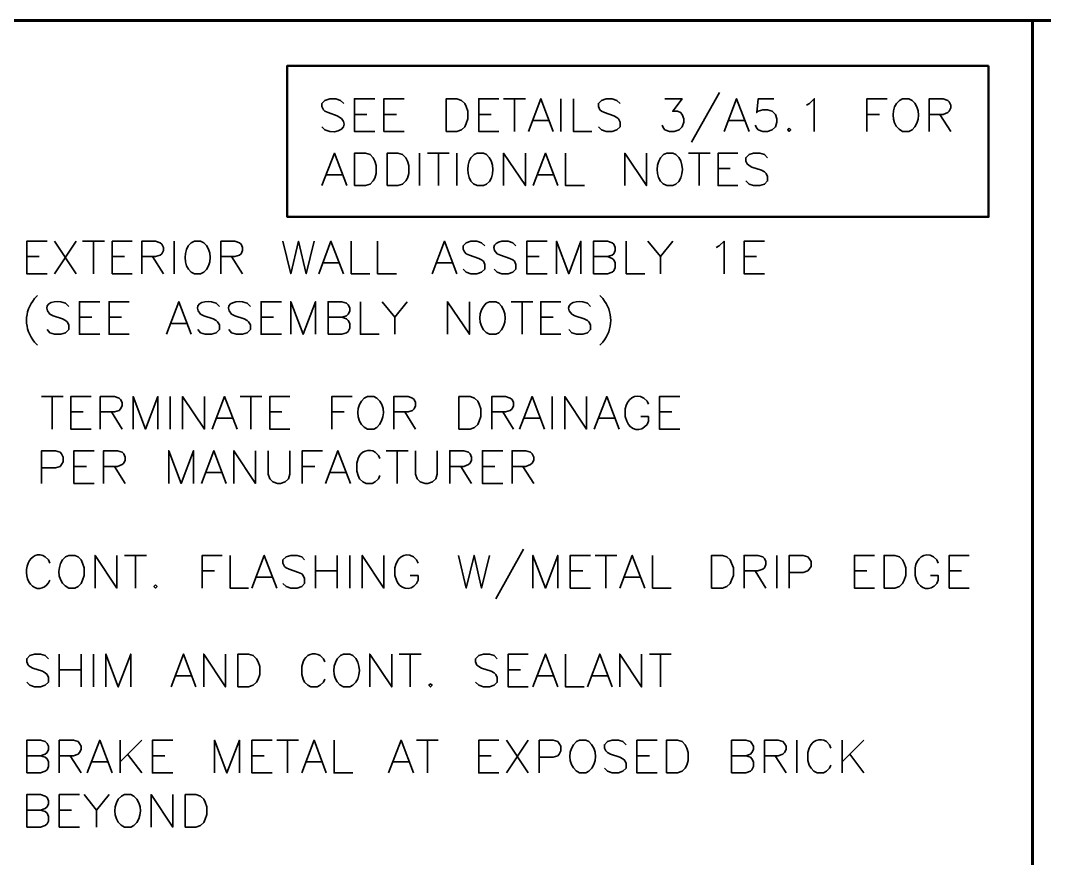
# Model space of a CAD drawing. Header units: inches. Extents: x 5 to 516, y -193 to 129.
# Drawn here: x 45.864 to 49.791, y -166.4 to -163.186 of the extents above; entities that cross this region are included whole.
import ezdxf

# ---------------------------------------------------------------- set-up
doc = ezdxf.new("R2010")
doc.units = ezdxf.units.IN
doc.header["$MEASUREMENT"] = 0
doc.layers.add('PDF7_Geometry', color=7, linetype='Continuous')

msp = doc.modelspace()

# ---------------------------------------------------------------- linework, layer by layer
at = {"layer": 'PDF7_Geometry', "lineweight": 60}
for points in [[(59.9013316, -193.1846724), (59.9013316, -163.1857822), (14.901328, -163.1857822), (14.901328, -193.1846724)], [(49.7446638, -170.7368941), (49.7446638, -163.1857822)]]:
    msp.add_lwpolyline(points, dxfattribs=at)
at = {"layer": 'PDF7_Geometry', "lineweight": 50}
msp.add_lwpolyline([(49.576886, -163.3591143), (49.576886, -163.9391143), (46.8868859, -163.9391143), (46.8868859, -163.3591143)], close=True, dxfattribs=at)
at = {"layer": 'PDF7_Geometry', "lineweight": 35}
for points in [[(47.1035525, -163.5035606), (47.0913303, -163.4924495), (47.0735525, -163.4857829), (47.0502192, -163.4857829), (47.0313303, -163.4924495), (47.0202192, -163.5035606), (47.0202192, -163.5157829), (47.0257747, -163.5280051), (47.0313303, -163.5335606), (47.0435525, -163.5391162), (47.0791081, -163.5513384)], [(47.222442, -163.6113374), (47.1446642, -163.6113374), (47.1446642, -163.4857819), (47.222442, -163.4857819)], [(47.3357753, -163.6113374), (47.2579975, -163.6113374), (47.2579975, -163.4857819), (47.3357753, -163.4857819)], [(47.6991085, -163.6113374), (47.6213308, -163.6113374), (47.6213308, -163.4857819), (47.6991085, -163.4857819)], [(47.7168858, -163.4857813), (47.8002192, -163.4857813)], [(47.7579975, -163.4857813), (47.7579975, -163.6113369)], [(47.812442, -163.6113374), (47.8602198, -163.4857819), (47.9068865, -163.6113374)], [(47.9368859, -163.4857813), (47.9368859, -163.6113369)], [(47.984664, -163.4857813), (47.984664, -163.6113369), (48.0557751, -163.6113369)], [(48.1635524, -163.5035606), (48.1513302, -163.4924495), (48.1335524, -163.4857829), (48.1102191, -163.4857829), (48.0924413, -163.4924495), (48.0802191, -163.5035606), (48.0802191, -163.5157829), (48.0857747, -163.5280051), (48.0924413, -163.5335606), (48.1035524, -163.5391162), (48.139108, -163.5513384), (48.1513302, -163.5580051), (48.1579969, -163.5635606), (48.1635524, -163.5757829), (48.1635524, -163.5935606), (48.1513302, -163.6046718), (48.1335524, -163.6113384), (48.1102191, -163.6113384), (48.0924413, -163.6046718), (48.0802191, -163.5935606)], [(48.3357744, -163.4857813), (48.40133, -163.4857813), (48.3657744, -163.5335591), (48.3835522, -163.5335591), (48.3957744, -163.5391147), (48.40133, -163.5457813), (48.4079967, -163.5635591), (48.4079967, -163.5757813), (48.40133, -163.5935591), (48.3902189, -163.6046702), (48.37133, -163.6113369), (48.3535522, -163.6113369), (48.3357744, -163.6046702), (48.3302189, -163.5991147), (48.3246633, -163.5868924)], [(48.5446639, -163.4624478), (48.4368861, -163.6524478)], [(48.5624421, -163.6113374), (48.6102199, -163.4857819), (48.6579976, -163.6113374)], [(48.7535533, -163.4857813), (48.6935533, -163.4857813), (48.6879978, -163.5391147), (48.6935533, -163.5335591), (48.7113311, -163.5280035), (48.7291089, -163.5280035), (48.7468867, -163.5335591), (48.7591089, -163.5457813), (48.7646645, -163.5635591), (48.7646645, -163.5757813), (48.7591089, -163.5935591), (48.7468867, -163.6046702), (48.7291089, -163.6113369), (48.7113311, -163.6113369), (48.6935533, -163.6046702), (48.6879978, -163.5991147), (48.6813311, -163.5868924)], [(48.8779973, -163.510227), (48.8902195, -163.5035604), (48.9079973, -163.4857826), (48.9079973, -163.6113382)], [(49.1102202, -163.6113374), (49.1102202, -163.4857819), (49.187998, -163.4857819)], [(49.2835525, -163.492448), (49.2713303, -163.4857813), (49.2468859, -163.4857813), (49.2357747, -163.492448), (49.2235525, -163.5035591)], [(49.3491084, -163.6113374), (49.3491084, -163.4857819), (49.4024418, -163.4857819), (49.4202196, -163.4924485), (49.4257751, -163.4980041), (49.4324418, -163.5102263), (49.4324418, -163.5213374), (49.4257751, -163.5335596), (49.4202196, -163.5391152), (49.4024418, -163.5457819), (49.3491084, -163.5457819)], [(47.1446642, -163.5457811), (47.192442, -163.5457811)], [(47.2579975, -163.5457811), (47.3057753, -163.5457811)], [(47.6213308, -163.5457811), (47.6691085, -163.5457811)], [(47.8302191, -163.5691147), (47.889108, -163.5691147)], [(48.5802191, -163.5691147), (48.6402191, -163.5691147)], [(49.1102202, -163.5457811), (49.157998, -163.5457811)], [(49.3902201, -163.5457811), (49.4324424, -163.6113367)], [(47.0502192, -163.6113384), (47.0313303, -163.6046718), (47.0202192, -163.5935606)], [(49.2468859, -163.6113369), (49.2713303, -163.6113369), (49.2835525, -163.6046702)], [(47.0202192, -163.8191147), (47.067997, -163.6946702), (47.1157748, -163.8191147)], [(47.3946643, -163.6946708), (47.3946643, -163.8191152)], [(47.4246642, -163.6946708), (47.5079975, -163.6946708)], [(47.4668858, -163.6946708), (47.4668858, -163.8191152)], [(47.5379974, -163.6946708), (47.5379974, -163.8191152)], [(47.651331, -163.7002263), (47.6391088, -163.6946708), (47.6157754, -163.6946708), (47.6035532, -163.7002263), (47.591331, -163.7124485)], [(47.7168858, -163.8191147), (47.7168858, -163.6946702), (47.8002192, -163.8191147), (47.8002192, -163.6946702)], [(47.8302191, -163.8191147), (47.8779969, -163.6946702), (47.9246635, -163.8191147)], [(47.9546641, -163.6946708), (47.9546641, -163.8191152), (48.0268863, -163.8191152)], [(48.1813306, -163.8191147), (48.1813306, -163.6946702), (48.264664, -163.8191147), (48.264664, -163.6946702)], [(48.3779975, -163.7002263), (48.3657753, -163.6946708), (48.342442, -163.6946708), (48.3302197, -163.7002263), (48.3179975, -163.7124485)], [(48.4257753, -163.6946708), (48.5091087, -163.6946708)], [(48.4668859, -163.6946708), (48.4668859, -163.8191152)], [(48.6157752, -163.8191147), (48.5391086, -163.8191147), (48.5391086, -163.6946702), (48.6157752, -163.6946702)], [(48.7291088, -163.7124478), (48.7168865, -163.7002256), (48.6991088, -163.69467), (48.6757754, -163.69467), (48.6579976, -163.7002256), (48.6457754, -163.7124478), (48.6457754, -163.72467), (48.651331, -163.7357812), (48.6579976, -163.7424478), (48.6691088, -163.7480034), (48.7057754, -163.7602256), (48.7168865, -163.7657812), (48.7235532, -163.7724478), (48.7291088, -163.7835589), (48.7291088, -163.8013367), (48.7168865, -163.8135589), (48.6991088, -163.8191145), (48.6757754, -163.8191145), (48.6579976, -163.8135589), (48.6457754, -163.8013367)], [(48.5391086, -163.7535607), (48.5857752, -163.7535607)], [(47.0379974, -163.7780041), (47.0968863, -163.7780041)], [(47.8479973, -163.7780041), (47.9068862, -163.7780041)], [(47.6157754, -163.8191152), (47.6391088, -163.8191152), (47.651331, -163.8135597)], [(48.342442, -163.8191152), (48.3657753, -163.8191152), (48.3779975, -163.8135597)], [(45.9657755, -164.1568923), (45.8879977, -164.1568923), (45.8879977, -164.0324479), (45.9657755, -164.0324479)], [(45.9946635, -164.0324484), (46.0779968, -164.1568928)], [(46.0779968, -164.0324484), (45.9946635, -164.1568928)], [(46.1024414, -164.0324484), (46.1857747, -164.0324484)], [(46.1435531, -164.0324484), (46.1435531, -164.1568928)], [(46.2924413, -164.1568923), (46.2157746, -164.1568923), (46.2157746, -164.0324479), (46.2924413, -164.0324479)], [(46.3291079, -164.1568923), (46.3291079, -164.0324479), (46.3824412, -164.0324479), (46.400219, -164.0380034), (46.4057746, -164.043559), (46.4124412, -164.0557812), (46.4124412, -164.0680034), (46.4057746, -164.0802256), (46.400219, -164.0857812), (46.3824412, -164.0913367), (46.3291079, -164.0913367)], [(46.4535529, -164.0324484), (46.4535529, -164.1568928)], [(46.5668865, -164.038004), (46.5546643, -164.0324484), (46.5313309, -164.0324484), (46.5191087, -164.038004), (46.5068865, -164.0502262)], [(46.6324413, -164.1568923), (46.6324413, -164.0324479), (46.6857747, -164.0324479), (46.7035525, -164.0380034), (46.7102191, -164.043559), (46.7157747, -164.0557812), (46.7157747, -164.0680034), (46.7102191, -164.0802256), (46.7035525, -164.0857812), (46.6857747, -164.0913367), (46.6324413, -164.0913367)], [(46.8702196, -164.0324484), (46.9002196, -164.1568928), (46.9302196, -164.0324484), (46.9602196, -164.1568928), (46.9902196, -164.0324484)], [(47.0079975, -164.1568923), (47.0546641, -164.0324479), (47.1024419, -164.1568923)], [(47.1324414, -164.0324484), (47.1324414, -164.1568928), (47.2035525, -164.1568928)], [(47.2335529, -164.0324484), (47.2335529, -164.1568928), (47.3057751, -164.1568928)], [(47.4424412, -164.1568923), (47.490219, -164.0324479), (47.5379968, -164.1568923)], [(47.6446643, -164.0502255), (47.632442, -164.0380032), (47.6146643, -164.0324477), (47.5913309, -164.0324477), (47.5735532, -164.0380032), (47.5613309, -164.0502255), (47.5613309, -164.0624477), (47.5668865, -164.0735588), (47.5735532, -164.0802255), (47.5857754, -164.085781), (47.6213309, -164.0980032), (47.632442, -164.1035588), (47.6391087, -164.1091143), (47.6446643, -164.1213366), (47.6446643, -164.1391143), (47.632442, -164.1513366), (47.6146643, -164.1568921), (47.5913309, -164.1568921), (47.5735532, -164.1513366), (47.5613309, -164.1391143)], [(47.7635529, -164.0502255), (47.7524417, -164.0380032), (47.734664, -164.0324477)], [(47.8835523, -164.1568923), (47.8057745, -164.1568923), (47.8057745, -164.0324479), (47.8835523, -164.0324479)], [(47.9191077, -164.1568923), (47.9191077, -164.0324479), (47.9668855, -164.1568923), (48.0135522, -164.0324479), (48.0135522, -164.1568923)], [(48.061331, -164.1568923), (48.061331, -164.0324479), (48.1157754, -164.0324479), (48.1335532, -164.0380034), (48.1391088, -164.043559), (48.1446643, -164.0557812), (48.1446643, -164.0680034), (48.1391088, -164.0802256), (48.1335532, -164.0857812), (48.1157754, -164.0913367), (48.061331, -164.0913367)], [(48.186886, -164.0324484), (48.186886, -164.1568928), (48.2579971, -164.1568928)], [(48.2702193, -164.0324484), (48.3179971, -164.0913373), (48.3179971, -164.1568928)], [(48.3657755, -164.0324484), (48.3179977, -164.0913373)], [(48.5324422, -164.0557819), (48.5435533, -164.0502264), (48.5624422, -164.0324486), (48.5624422, -164.156893)], [(48.7168857, -164.1568923), (48.6391079, -164.1568923), (48.6391079, -164.0324479), (48.7168857, -164.0324479)], [(47.6924417, -164.0802255), (47.704664, -164.085781), (47.7402195, -164.0980032), (47.7524417, -164.1035588), (47.7579973, -164.1091143), (47.7635529, -164.1213366), (47.7635529, -164.1391143), (47.7524417, -164.1513366), (47.734664, -164.1568921), (47.7102195, -164.1568921), (47.6924417, -164.1513366), (47.6802195, -164.1391143)], [(45.8879977, -164.0913383), (45.9357755, -164.0913383)], [(46.2157746, -164.0913383), (46.2635524, -164.0913383)], [(46.3702196, -164.0913383), (46.4124418, -164.1568938)], [(46.673553, -164.0913383), (46.7157753, -164.1568938)], [(47.0257745, -164.1157817), (47.0846634, -164.1157817)], [(47.4602194, -164.1157817), (47.5202194, -164.1157817)], [(47.8057745, -164.0913383), (47.8535523, -164.0913383)], [(48.1157755, -164.0913383), (48.1335532, -164.098005), (48.1391088, -164.1035605), (48.1446644, -164.1157827), (48.1446644, -164.1335605), (48.1391088, -164.1457827), (48.1335532, -164.1513383), (48.1157755, -164.1568938), (48.061331, -164.1568938)], [(48.6391079, -164.0913383), (48.6868857, -164.0913383)], [(46.5313309, -164.1568928), (46.5546643, -164.1568928), (46.5668865, -164.1513373)], [(46.049108, -164.2824484), (46.0368857, -164.2702262), (46.019108, -164.2646706)], [(46.1679974, -164.3891153), (46.0902197, -164.3891153), (46.0902197, -164.2646708), (46.1679974, -164.2646708)], [(46.2813307, -164.3891153), (46.2035529, -164.3891153), (46.2035529, -164.2646708), (46.2813307, -164.2646708)], [(46.423553, -164.3891153), (46.4713308, -164.2646708), (46.5191086, -164.3891153)], [(46.626886, -164.2824484), (46.6146638, -164.2702262), (46.596886, -164.2646706)], [(46.7457746, -164.2824484), (46.7335524, -164.2702262), (46.7157746, -164.2646706)], [(46.8646641, -164.3891153), (46.7868863, -164.3891153), (46.7868863, -164.2646708), (46.8646641, -164.2646708)], [(46.9002195, -164.3891153), (46.9002195, -164.2646708), (46.9479973, -164.3891153), (46.9957751, -164.2646708), (46.9957751, -164.3891153)], [(47.0435527, -164.3891153), (47.0435527, -164.2646708), (47.096886, -164.2646708), (47.1146638, -164.2702264), (47.1202194, -164.2757819), (47.126886, -164.2880042), (47.126886, -164.3002264), (47.1202194, -164.3124486), (47.1146638, -164.3180042), (47.096886, -164.3235597), (47.0435527, -164.3235597)], [(47.1679977, -164.2646714), (47.1679977, -164.3891158), (47.24022, -164.3891158)], [(47.2513311, -164.2646714), (47.2991089, -164.3235603), (47.2991089, -164.3891158)], [(47.3468862, -164.2646714), (47.2991084, -164.3235603)], [(47.5013311, -164.3891153), (47.5013311, -164.2646708), (47.5857756, -164.3891153), (47.5857756, -164.2646708)], [(47.6979969, -164.2702269), (47.6868858, -164.2646714), (47.6624413, -164.2646714), (47.6502191, -164.2702269), (47.639108, -164.2824491)], [(47.7457747, -164.2646714), (47.829108, -164.2646714)], [(47.7879974, -164.2646714), (47.7879974, -164.3891158)], [(47.9368857, -164.3891153), (47.8591079, -164.3891153), (47.8591079, -164.2646708), (47.9368857, -164.2646708)], [(48.0502192, -164.2824484), (48.037997, -164.2702262), (48.0202192, -164.2646706)], [(45.9768857, -164.3124484), (45.989108, -164.318004), (46.0246635, -164.3302262), (46.0368857, -164.3357818), (46.0424413, -164.3413373), (46.049108, -164.3535595), (46.049108, -164.3713373), (46.0368857, -164.3835595), (46.019108, -164.3891151), (45.9946635, -164.3891151), (45.9768857, -164.3835595), (45.9657746, -164.3713373)], [(46.5546638, -164.3124484), (46.566886, -164.318004), (46.6024416, -164.3302262), (46.6146638, -164.3357818), (46.6202193, -164.3413373), (46.626886, -164.3535595), (46.626886, -164.3713373), (46.6146638, -164.3835595), (46.596886, -164.3891151), (46.5724416, -164.3891151), (46.5546638, -164.3835595), (46.5435527, -164.3713373)], [(46.6735524, -164.3124484), (46.6857746, -164.318004), (46.7213301, -164.3302262), (46.7335524, -164.3357818), (46.7391079, -164.3413373), (46.7457746, -164.3535595), (46.7457746, -164.3713373), (46.7335524, -164.3835595), (46.7157746, -164.3891151), (46.6924413, -164.3891151), (46.6735524, -164.3835595), (46.6624412, -164.3713373)], [(47.977997, -164.3124484), (47.9902192, -164.318004), (48.0257747, -164.3302262), (48.037997, -164.3357818), (48.0435525, -164.3413373), (48.0502192, -164.3535595), (48.0502192, -164.3713373), (48.037997, -164.3835595), (48.0202192, -164.3891151), (47.9957747, -164.3891151), (47.977997, -164.3835595), (47.9668858, -164.3713373)], [(46.0902197, -164.323559), (46.1379974, -164.323559)], [(46.2035529, -164.323559), (46.2513307, -164.323559)], [(46.4413301, -164.3480047), (46.5013301, -164.3480047)], [(46.7868863, -164.323559), (46.8346641, -164.323559)], [(47.0968861, -164.323559), (47.1146639, -164.3302257), (47.1202195, -164.3357812), (47.1268861, -164.3480034), (47.1268861, -164.3657812), (47.1202195, -164.3780034), (47.1146639, -164.383559), (47.0968861, -164.3891145), (47.0435528, -164.3891145)], [(47.8591079, -164.323559), (47.9068857, -164.323559)], [(47.6624413, -164.3891158), (47.6868858, -164.3891158), (47.6979969, -164.3835603)], [(45.9446632, -164.6280046), (46.0279966, -164.6280046)], [(45.9857749, -164.6280046), (45.9857749, -164.7524491)], [(46.1346643, -164.7524485), (46.0568865, -164.7524485), (46.0568865, -164.6280041), (46.1346643, -164.6280041)], [(46.1702198, -164.7524485), (46.1702198, -164.6280041), (46.2246642, -164.6280041), (46.242442, -164.6335596), (46.2479976, -164.6391152), (46.2535531, -164.6513374), (46.2535531, -164.6635596), (46.2479976, -164.6746708), (46.242442, -164.6813374), (46.2246642, -164.686893), (46.1702198, -164.686893)], [(46.2957748, -164.7524485), (46.2957748, -164.6280041), (46.3435526, -164.7524485), (46.3913303, -164.6280041), (46.3913303, -164.7524485)], [(46.4379969, -164.6280046), (46.4379969, -164.7524491)], [(46.485775, -164.7524485), (46.485775, -164.6280041), (46.5691083, -164.7524485), (46.5691083, -164.6280041)], [(46.5991082, -164.7524485), (46.646886, -164.6280041), (46.6946638, -164.7524485)], [(46.7068861, -164.6280046), (46.7902195, -164.6280046)], [(46.7479967, -164.6280046), (46.7479967, -164.7524491)], [(46.8968861, -164.7524485), (46.8202194, -164.7524485), (46.8202194, -164.6280041), (46.8968861, -164.6280041)], [(47.0579966, -164.7524485), (47.0579966, -164.6280041), (47.1357743, -164.6280041)], [(47.2302189, -164.6335602), (47.2191078, -164.6280046), (47.1946633, -164.6280046), (47.1824411, -164.6335602), (47.17133, -164.6457824)], [(47.2957749, -164.7524485), (47.2957749, -164.6280041), (47.3502193, -164.6280041), (47.3679971, -164.6335596), (47.3735526, -164.6391152), (47.3791082, -164.6513374), (47.3791082, -164.6635596), (47.3735526, -164.6746708), (47.3679971, -164.6813374), (47.3502193, -164.686893), (47.2957749, -164.686893)], [(47.671331, -164.7524485), (47.671331, -164.6280041), (47.7246643, -164.6280041), (47.7424421, -164.6335596), (47.7491088, -164.6391152), (47.7546643, -164.6513374), (47.7546643, -164.6635596), (47.7491088, -164.6746708), (47.7424421, -164.6813374), (47.7246643, -164.686893), (47.671331, -164.686893)], [(47.7779967, -164.7524485), (47.8257745, -164.6280041), (47.8735523, -164.7524485)], [(47.9035528, -164.6280046), (47.9035528, -164.7524491)], [(47.9513309, -164.7524485), (47.9513309, -164.6280041), (48.0346643, -164.7524485), (48.0346643, -164.6280041)], [(48.0646642, -164.7524485), (48.112442, -164.6280041), (48.1602197, -164.7524485)], [(48.2724414, -164.6568923), (48.2668859, -164.6457812), (48.2546636, -164.633559)], [(48.392442, -164.7524485), (48.3146642, -164.7524485), (48.3146642, -164.6280041), (48.392442, -164.6280041)], [(46.0568865, -164.6868945), (46.1046643, -164.6868945)], [(46.2124414, -164.6868945), (46.2535526, -164.7524501)], [(46.6168864, -164.711338), (46.6768864, -164.711338)], [(46.8202194, -164.6868945), (46.8668861, -164.6868945)], [(47.0579966, -164.6868945), (47.1057743, -164.6868945)], [(47.3379976, -164.6868945), (47.3791087, -164.7524501)], [(47.7135526, -164.6868945), (47.7546637, -164.7524501)], [(47.796886, -164.711338), (47.8557749, -164.711338)], [(48.0824424, -164.711338), (48.1413313, -164.711338)], [(48.1835525, -164.6746701), (48.1835525, -164.7046701), (48.1891081, -164.7224479)], [(48.2668859, -164.7346701), (48.2724414, -164.7224479), (48.2724414, -164.7046701), (48.2435525, -164.7046701)], [(48.3146642, -164.6868945), (48.362442, -164.6868945)], [(47.1946633, -164.7524491), (47.2191078, -164.7524491), (47.2302189, -164.7468935)], [(45.9446632, -164.961338), (45.9446632, -164.8357824), (45.9979966, -164.8357824), (46.0157743, -164.841338), (46.0213299, -164.8480046), (46.0279966, -164.8602269), (46.0279966, -164.8780047), (46.0213299, -164.8891158), (46.0157743, -164.8957824), (45.9979966, -164.901338), (45.9446632, -164.901338)], [(46.1468861, -164.961338), (46.0691083, -164.961338), (46.0691083, -164.8357824), (46.1468861, -164.8357824)], [(46.1824415, -164.961338), (46.1824415, -164.8357824), (46.2357749, -164.8357824), (46.2535526, -164.841338), (46.2602193, -164.8480046), (46.2657749, -164.8602269), (46.2657749, -164.871338), (46.2602193, -164.8835602), (46.2535526, -164.8891158), (46.2357749, -164.8957824), (46.1824415, -164.8957824)], [(46.4324415, -164.961338), (46.4324415, -164.8357824), (46.4802193, -164.961338), (46.5279971, -164.8357824), (46.5279971, -164.961338)], [(46.5579965, -164.961338), (46.6057743, -164.8357824), (46.652441, -164.961338)], [(46.6824416, -164.961338), (46.6824416, -164.8357824), (46.7657749, -164.961338), (46.7657749, -164.8357824)], [(46.813553, -164.8357819), (46.813553, -164.9257819), (46.8202197, -164.9435597), (46.8313308, -164.9546708), (46.8491086, -164.9613374), (46.8613308, -164.9613374), (46.8791086, -164.9546708), (46.8913308, -164.9435597), (46.8968863, -164.9257819), (46.8968863, -164.8357819)], [(46.9446633, -164.961338), (46.9446633, -164.8357824), (47.0224411, -164.8357824)], [(47.0335531, -164.961338), (47.0813309, -164.8357824), (47.1291087, -164.961338)], [(47.266886, -164.8357819), (47.3502194, -164.8357819)], [(47.3079966, -164.8357819), (47.3079966, -164.9613374)], [(47.3791082, -164.8357819), (47.3791082, -164.9257819), (47.3857749, -164.9435597), (47.396886, -164.9546708), (47.4157749, -164.9613374), (47.426886, -164.9613374), (47.4446638, -164.9546708), (47.456886, -164.9435597), (47.4624415, -164.9257819), (47.4624415, -164.8357819)], [(47.5102196, -164.961338), (47.5102196, -164.8357824), (47.5646641, -164.8357824), (47.5824419, -164.841338), (47.5879974, -164.8480046), (47.593553, -164.8602269), (47.593553, -164.871338), (47.5879974, -164.8835602), (47.5824419, -164.8891158), (47.5646641, -164.8957824), (47.5102196, -164.8957824)], [(47.7135524, -164.961338), (47.6357746, -164.961338), (47.6357746, -164.8357824), (47.7135524, -164.8357824)], [(47.749109, -164.961338), (47.749109, -164.8357824), (47.8024423, -164.8357824), (47.8202201, -164.841338), (47.8257757, -164.8480046), (47.8324423, -164.8602269), (47.8324423, -164.871338), (47.8257757, -164.8835602), (47.8202201, -164.8891158), (47.8024423, -164.8957824), (47.749109, -164.8957824)], [(46.0691083, -164.8957817), (46.1168861, -164.8957817)], [(46.2246632, -164.8957817), (46.2657743, -164.9613373)], [(46.9446633, -164.8957817), (46.9924411, -164.8957817)], [(47.5524413, -164.8957817), (47.5935524, -164.9613373)], [(47.6357746, -164.8957817), (47.6835524, -164.8957817)], [(47.7902196, -164.8957817), (47.8324418, -164.9613373)], [(46.5757747, -164.9191152), (46.6346636, -164.9191152)], [(47.0524412, -164.9191152), (47.1113301, -164.9191152)], [(47.7935528, -165.2135601), (47.6868861, -165.4035602)], [(45.9768864, -165.2668936), (45.9713309, -165.2546713), (45.9591086, -165.2424491)], [(46.049108, -165.3624492), (46.0724413, -165.3624492), (46.0846635, -165.3557826), (46.0968857, -165.3446714), (46.1024413, -165.3324492), (46.1079969, -165.3146714), (46.1079969, -165.2846714), (46.1024413, -165.2668937), (46.0968857, -165.2546714), (46.0846635, -165.2424492), (46.0724413, -165.2368937), (46.049108, -165.2368937), (46.0368857, -165.2424492), (46.0246635, -165.2546714)], [(46.1502195, -165.3624498), (46.1502195, -165.2368942), (46.2335528, -165.3624498), (46.2335528, -165.2368942)], [(46.2635527, -165.2368937), (46.3468861, -165.2368937)], [(46.3046644, -165.2368937), (46.3046644, -165.3624492)], [(46.5613309, -165.3624498), (46.5613309, -165.2368942), (46.6379975, -165.2368942)], [(46.6679977, -165.2368937), (46.6679977, -165.3624492), (46.7391088, -165.3624492)], [(46.751331, -165.3624498), (46.7991088, -165.2368942), (46.8468866, -165.3624498)], [(46.953553, -165.2546707), (46.9424419, -165.2424485), (46.9246641, -165.2368929), (46.9002196, -165.2368929), (46.8824419, -165.2424485), (46.8702196, -165.2546707), (46.8702196, -165.2668929), (46.8768863, -165.2791152), (46.8824419, -165.2846707), (46.8946641, -165.2902263), (46.9302196, -165.3024485), (46.9424419, -165.3080041), (46.9479974, -165.3146707), (46.953553, -165.3257818), (46.953553, -165.3446707), (46.9424419, -165.3557818), (46.9246641, -165.3624485), (46.9002196, -165.3624485), (46.8824419, -165.3557818), (46.8702196, -165.3446707)], [(46.9957746, -165.2368937), (46.9957746, -165.3624492)], [(47.0791079, -165.2368937), (47.0791079, -165.3624492)], [(47.126886, -165.2368937), (47.126886, -165.3624492)], [(47.1746641, -165.3624498), (47.1746641, -165.2368942), (47.2579975, -165.3624498), (47.2579975, -165.2368942)], [(47.3891078, -165.2668936), (47.3824411, -165.2546713), (47.37133, -165.2424491)], [(47.5435527, -165.2368937), (47.5735527, -165.3624492), (47.6035528, -165.2368937), (47.6324416, -165.3624492), (47.6624416, -165.2368937)], [(47.829108, -165.3624498), (47.829108, -165.2368942), (47.8768858, -165.3624498), (47.9246636, -165.2368942), (47.9246636, -165.3624498)], [(48.050219, -165.3624498), (47.9724412, -165.3624498), (47.9724412, -165.2368942), (48.050219, -165.2368942)], [(48.0679974, -165.2368937), (48.1513307, -165.2368937)], [(48.1091079, -165.2368937), (48.1091079, -165.3624492)], [(48.1624414, -165.3624498), (48.2102192, -165.2368942), (48.2579969, -165.3624498)], [(48.2879975, -165.2368937), (48.2879975, -165.3624492), (48.3591086, -165.3624492)], [(48.6391079, -165.3624498), (48.6391079, -165.2368942), (48.6924412, -165.2368942), (48.7113301, -165.2424498), (48.7168857, -165.2491164), (48.7224412, -165.2602275), (48.7224412, -165.2724498), (48.7168857, -165.284672), (48.7113301, -165.2902275), (48.6924412, -165.2968942), (48.6391079, -165.2968942)], [(48.764664, -165.2368937), (48.764664, -165.3624492)], [(48.8124421, -165.3624498), (48.8124421, -165.2368942), (48.8657754, -165.2368942), (48.8835532, -165.2424498), (48.8891088, -165.2491164), (48.8957754, -165.2602275), (48.8957754, -165.2791164), (48.8891088, -165.2902275), (48.8835532, -165.2968942), (48.8657754, -165.3024498), (48.8124421, -165.3024498)], [(49.1391088, -165.3624498), (49.0624421, -165.3624498), (49.0624421, -165.2368942), (49.1391088, -165.2368942)], [(49.3835526, -165.2668936), (49.3779971, -165.2546713), (49.3657748, -165.2424491)], [(49.5024421, -165.3624498), (49.4257754, -165.3624498), (49.4257754, -165.2368942), (49.5024421, -165.2368942)], [(46.5613309, -165.2968935), (46.6079975, -165.2968935)], [(46.9957746, -165.2968935), (47.0791079, -165.2968935)], [(47.2991078, -165.2846713), (47.2991078, -165.3146714), (47.3057745, -165.3324491)], [(47.9724412, -165.2968935), (48.020219, -165.2968935)], [(48.6813307, -165.2968935), (48.7224418, -165.362449)], [(49.0624421, -165.2968935), (49.1102199, -165.2968935)], [(49.2946637, -165.2846713), (49.2946637, -165.3146714), (49.3002193, -165.3324491)], [(49.4257754, -165.2968935), (49.4735532, -165.2968935)], [(46.7691081, -165.320227), (46.8291081, -165.320227)], [(47.3824411, -165.3446714), (47.3891078, -165.3324491), (47.3891078, -165.3146714), (47.3591078, -165.3146714)], [(48.1813306, -165.320227), (48.2402195, -165.320227)], [(49.3779971, -165.3446714), (49.3835526, -165.3324491), (49.3835526, -165.3146714), (49.3535526, -165.3146714)], [(45.9713311, -165.6335589), (45.9591089, -165.6213367), (45.9413311, -165.6157811), (45.9179977, -165.6157811), (45.90022, -165.6213367), (45.8879977, -165.6335589), (45.8879977, -165.6457811), (45.8935533, -165.6580034), (45.90022, -165.6635589), (45.9113311, -165.6691145), (45.9479977, -165.6813367), (45.9591089, -165.6868922), (45.9657755, -165.6935589), (45.9713311, -165.7057811), (45.9713311, -165.7235589), (45.9591089, -165.73467), (45.9413311, -165.7413367), (45.9179977, -165.7413367), (45.90022, -165.73467), (45.8879977, -165.7235589)], [(46.0124416, -165.6157819), (46.0124416, -165.7413374)], [(46.0968861, -165.6157819), (46.0968861, -165.7413374)], [(46.1435531, -165.6157819), (46.1435531, -165.7413374)], [(46.1913301, -165.741338), (46.1913301, -165.6157824), (46.2391078, -165.741338), (46.2868856, -165.6157824), (46.2868856, -165.741338)], [(46.4413301, -165.741338), (46.4891079, -165.6157824), (46.5368856, -165.741338)], [(46.5668862, -165.741338), (46.5668862, -165.6157824), (46.6502195, -165.741338), (46.6502195, -165.6157824)], [(47.1391081, -165.6213374), (47.1268859, -165.6157819), (47.1024415, -165.6157819), (47.0913304, -165.6213374), (47.0791081, -165.6335596)], [(47.203553, -165.741338), (47.203553, -165.6157824), (47.2879974, -165.741338), (47.2879974, -165.6157824)], [(47.3168862, -165.6157819), (47.4002196, -165.6157819)], [(47.3591079, -165.6157819), (47.3591079, -165.7413374)], [(47.6924412, -165.6335589), (47.680219, -165.6213367), (47.6624412, -165.6157811), (47.6391079, -165.6157811), (47.6213301, -165.6213367), (47.6091079, -165.6335589), (47.6091079, -165.6457811), (47.6146635, -165.6580034), (47.6213301, -165.6635589), (47.6324412, -165.6691145), (47.6691079, -165.6813367), (47.680219, -165.6868922), (47.6868857, -165.6935589), (47.6924412, -165.7057811), (47.6924412, -165.7235589), (47.680219, -165.73467), (47.6624412, -165.7413367), (47.6391079, -165.7413367), (47.6213301, -165.73467), (47.6091079, -165.7235589)], [(47.8113307, -165.741338), (47.734664, -165.741338), (47.734664, -165.6157824), (47.8113307, -165.6157824)], [(47.829108, -165.741338), (47.8768858, -165.6157824), (47.9246636, -165.741338)], [(47.9546641, -165.6157819), (47.9546641, -165.7413374), (48.0257752, -165.7413374)], [(48.0379975, -165.741338), (48.0857752, -165.6157824), (48.133553, -165.741338)], [(48.1624414, -165.741338), (48.1624414, -165.6157824), (48.2457747, -165.741338), (48.2457747, -165.6157824)], [(48.2757746, -165.6157819), (48.359108, -165.6157819)], [(48.3179974, -165.6157819), (48.3179974, -165.7413374)], [(46.0124416, -165.6757817), (46.0968861, -165.6757817)], [(47.734664, -165.6757817), (47.7813307, -165.6757817)], [(46.4591083, -165.6991152), (46.5191083, -165.6991152)], [(47.8468862, -165.6991152), (47.9068862, -165.6991152)], [(48.0557745, -165.6991152), (48.1157745, -165.6991152)], [(47.1024415, -165.7413374), (47.1268859, -165.7413374), (47.1391081, -165.7346708)], [(45.8879977, -166.0713393), (45.8879977, -165.9457837), (45.9413311, -165.9457837), (45.9591089, -165.9513392), (45.9657755, -165.9580059), (45.9713311, -165.969117), (45.9713311, -165.9813392), (45.9657755, -165.9935615), (45.9591089, -165.999117), (45.9413311, -166.0057837), (45.8879977, -166.0057837)], [(46.0124416, -166.0713393), (46.0124416, -165.9457837), (46.0668861, -165.9457837), (46.0846639, -165.9513392), (46.0902194, -165.9580059), (46.0968861, -165.969117), (46.0968861, -165.9813392), (46.0902194, -165.9935615), (46.0846639, -165.999117), (46.0668861, -166.0057837), (46.0124416, -166.0057837)], [(46.1202196, -166.0713393), (46.1679974, -165.9457837), (46.2157751, -166.0713393)], [(46.2457745, -165.9457831), (46.2457745, -166.0713387)], [(46.3291079, -165.9457831), (46.2457745, -166.0291165)], [(46.4479974, -166.0713393), (46.3702196, -166.0713393), (46.3702196, -165.9457837), (46.4479974, -165.9457837)], [(46.6079968, -166.0713393), (46.6079968, -165.9457837), (46.6557745, -166.0713393), (46.7035523, -165.9457837), (46.7035523, -166.0713393)], [(46.8291088, -166.0713393), (46.751331, -166.0713393), (46.751331, -165.9457837), (46.8291088, -165.9457837)], [(46.8468861, -165.9457831), (46.9302195, -165.9457831)], [(46.8879978, -165.9457831), (46.8879978, -166.0713387)], [(46.9424412, -166.0713393), (46.990219, -165.9457837), (47.0368856, -166.0713393)], [(47.0668862, -165.9457831), (47.0668862, -166.0713387), (47.1391085, -166.0713387)], [(47.2757745, -166.0713393), (47.3235523, -165.9457837), (47.3713301, -166.0713393)], [(47.3824414, -165.9457831), (47.4657747, -165.9457831)], [(47.4246642, -165.9457831), (47.4246642, -166.0713387)], [(47.6979974, -166.0713393), (47.6213308, -166.0713393), (47.6213308, -165.9457837), (47.6979974, -165.9457837)], [(47.7279976, -165.9457831), (47.811331, -166.0713387)], [(47.811331, -165.9457831), (47.7279976, -166.0713387)], [(47.8535526, -166.0713393), (47.8535526, -165.9457837), (47.9068859, -165.9457837), (47.9246637, -165.9513392), (47.9302193, -165.9580059), (47.9368859, -165.969117), (47.9368859, -165.9868948), (47.9302193, -165.999117), (47.9246637, -166.0057837), (47.9068859, -166.0113393), (47.8535526, -166.0113393)], [(48.0435531, -165.9513387), (48.032442, -165.9457831), (48.0079975, -165.9457831), (47.9957753, -165.9513387), (47.9846642, -165.9635609)], [(48.186886, -165.9635602), (48.1746637, -165.951338), (48.1568859, -165.9457824), (48.1335526, -165.9457824), (48.1157748, -165.951338), (48.1035526, -165.9635602), (48.1035526, -165.9757824), (48.1091082, -165.9868935), (48.1157748, -165.9935602), (48.1268859, -165.9991158), (48.1624415, -166.011338), (48.1746637, -166.0168935), (48.1813304, -166.0235602), (48.186886, -166.0346713), (48.186886, -166.0524491), (48.1746637, -166.0646713), (48.1568859, -166.071338), (48.1335526, -166.071338), (48.1157748, -166.0646713), (48.1035526, -166.0524491)], [(48.3057754, -166.0713393), (48.2279977, -166.0713393), (48.2279977, -165.9457837), (48.3057754, -165.9457837)], [(48.5913309, -166.0713393), (48.5913309, -165.9457837), (48.6457754, -165.9457837), (48.6635532, -165.9513392), (48.6691087, -165.9580059), (48.6746643, -165.969117), (48.6746643, -165.9813392), (48.6691087, -165.9935615), (48.6635532, -165.999117), (48.6457754, -166.0057837), (48.5913309, -166.0057837)], [(48.7168859, -166.0713393), (48.7168859, -165.9457837), (48.7702192, -165.9457837), (48.787997, -165.9513392), (48.7946637, -165.9580059), (48.8002192, -165.969117), (48.8002192, -165.9813392), (48.7946637, -165.9935615), (48.787997, -165.999117), (48.7702192, -166.0057837), (48.7168859, -166.0057837)], [(48.8413309, -165.9457831), (48.8413309, -166.0713387)], [(48.9724413, -165.9757831), (48.9668857, -165.9635608), (48.9546635, -165.9513386)], [(49.014664, -165.9457831), (49.014664, -166.0713387)], [(49.0979974, -165.9457831), (49.014664, -166.0291165)], [(45.94133, -166.005783), (45.9591078, -166.0113385), (45.9657745, -166.0168941), (45.97133, -166.0291163), (45.97133, -166.0468941), (45.9657745, -166.0591163), (45.9591078, -166.0646719), (45.94133, -166.0713385), (45.8879967, -166.0713385)], [(46.0546644, -166.005783), (46.0968866, -166.0713385)], [(46.2746634, -165.9991166), (46.3291078, -166.0713388)], [(46.3702196, -166.005783), (46.4179974, -166.005783)], [(46.751331, -166.005783), (46.7991088, -166.005783)], [(47.6213308, -166.005783), (47.6691085, -166.005783)], [(48.2279977, -166.005783), (48.2757754, -166.005783)], [(48.6457754, -166.005783), (48.6635532, -166.0113385), (48.6691088, -166.0168941), (48.6746643, -166.0291163), (48.6746643, -166.0468941), (48.6691088, -166.0591163), (48.6635532, -166.0646719), (48.6457754, -166.0713385), (48.591331, -166.0713385)], [(48.7579976, -166.005783), (48.8002198, -166.0713385)], [(48.8891079, -165.9757831), (48.8835524, -165.9935608), (48.8835524, -166.0235608), (48.8891079, -166.0413386), (48.8957746, -166.0524497), (48.9068857, -166.064672), (48.9191079, -166.0713386), (48.9435524, -166.0713386), (48.9546635, -166.064672), (48.9668857, -166.0524497), (48.9724413, -166.0413386)], [(49.0446639, -165.9991166), (49.0979973, -166.0713388)], [(46.1379978, -166.0291165), (46.1979978, -166.0291165)], [(46.9602194, -166.0291165), (47.0191083, -166.0291165)], [(47.2935527, -166.0291165), (47.3524416, -166.0291165)], [(48.0079975, -166.0713387), (48.032442, -166.0713387), (48.0435531, -166.064672)], [(45.8879977, -166.2791165), (45.8879977, -166.1546721), (45.9413311, -166.1546721), (45.9591089, -166.1602276), (45.9657755, -166.1657832), (45.9713311, -166.1780054), (45.9713311, -166.1902276), (45.9657755, -166.2013387), (45.9591089, -166.2080054), (45.9413311, -166.2135609), (45.8879977, -166.2135609)], [(46.0902194, -166.2791165), (46.0124416, -166.2791165), (46.0124416, -166.1546721), (46.0902194, -166.1546721)], [(46.1079967, -166.1546726), (46.1557745, -166.2135615), (46.1557745, -166.279117)], [(46.2035529, -166.1546726), (46.1557751, -166.2135615)], [(46.2991083, -166.1602282), (46.2868861, -166.1546726), (46.2635527, -166.1546726), (46.2513305, -166.1602282), (46.2391083, -166.1724504)], [(46.3646643, -166.2791165), (46.3646643, -166.1546721), (46.4479976, -166.2791165), (46.4479976, -166.1546721)], [(45.94133, -166.2135602), (45.9591078, -166.2191158), (45.9657745, -166.2257824), (45.97133, -166.2380047), (45.97133, -166.2557824), (45.9657745, -166.2668936), (45.9591078, -166.2735602), (45.94133, -166.2791158), (45.8879967, -166.2791158)], [(46.0124416, -166.2135602), (46.0602194, -166.2135602)], [(46.2635527, -166.279117), (46.2868861, -166.279117), (46.2991083, -166.2735615)]]:
    msp.add_lwpolyline(points, dxfattribs=at)
for points in [[(47.4968857, -163.6113374), (47.4968857, -163.4857819), (47.5379968, -163.4857819), (47.5557746, -163.4924485), (47.5679968, -163.5035596), (47.5735524, -163.5157819), (47.5802191, -163.5335596), (47.5802191, -163.5635596), (47.5735524, -163.5813374), (47.5679968, -163.5935597), (47.5557746, -163.6046708), (47.5379968, -163.6113374)], [(48.8124421, -163.5991168), (48.8068865, -163.6046724), (48.8124421, -163.6113391), (48.8179977, -163.6046724)], [(47.1446642, -163.8191147), (47.1446642, -163.6946702), (47.1868865, -163.6946702), (47.2046642, -163.7002258), (47.2168865, -163.712448), (47.222442, -163.7246702), (47.2279976, -163.742448), (47.2279976, -163.772448), (47.222442, -163.7902258), (47.2168865, -163.8013369), (47.2046642, -163.8135591), (47.1868865, -163.8191147)], [(47.2702192, -163.8191147), (47.2702192, -163.6946702), (47.3113303, -163.6946702), (47.3291081, -163.7002258), (47.3413303, -163.712448), (47.347997, -163.7246702), (47.3535526, -163.742448), (47.3535526, -163.772448), (47.347997, -163.7902258), (47.3413303, -163.8013369), (47.3291081, -163.8135591), (47.3113303, -163.8191147)], [(47.5457749, -164.7524485), (47.5457749, -164.6280041), (47.5879971, -164.6280041), (47.6057749, -164.6335596), (47.6179971, -164.6457819), (47.6235527, -164.656893), (47.6291082, -164.6746708), (47.6291082, -164.7046708), (47.6235527, -164.7224485), (47.6179971, -164.7346708), (47.6057749, -164.746893), (47.5879971, -164.7524485)], [(48.514664, -165.3624498), (48.514664, -165.2368942), (48.5557751, -165.2368942), (48.5735529, -165.2424498), (48.5857751, -165.254672), (48.5913307, -165.2668942), (48.5979973, -165.284672), (48.5979973, -165.314672), (48.5913307, -165.3324498), (48.5857751, -165.344672), (48.5735529, -165.3557831), (48.5557751, -165.3624498)], [(49.1757754, -165.3624498), (49.1757754, -165.2368942), (49.2168865, -165.2368942), (49.2346643, -165.2424498), (49.2468865, -165.254672), (49.252442, -165.2668942), (49.2591087, -165.284672), (49.2591087, -165.314672), (49.252442, -165.3324498), (49.2468865, -165.344672), (49.2346643, -165.3557831), (49.2168865, -165.3624498)], [(46.3824413, -165.3502269), (46.3757746, -165.3557825), (46.3824413, -165.3624491), (46.3879969, -165.3557825)], [(46.6979976, -165.741338), (46.6979976, -165.6157824), (46.7391087, -165.6157824), (46.7568865, -165.621338), (46.7691087, -165.6335602), (46.7757754, -165.6457824), (46.781331, -165.6635602), (46.781331, -165.6935602), (46.7757754, -165.711338), (46.7691087, -165.7235602), (46.7568865, -165.7346713), (46.7391087, -165.741338)], [(47.4368859, -165.7291151), (47.4302192, -165.7346707), (47.4368859, -165.7413373), (47.4424414, -165.7346707)], [(48.3413309, -166.0713393), (48.3413309, -165.9457837), (48.3835531, -165.9457837), (48.4013309, -165.9513392), (48.4135531, -165.9635615), (48.4191087, -165.9757837), (48.4246642, -165.9935615), (48.4246642, -166.0235615), (48.4191087, -166.0413393), (48.4135531, -166.0524504), (48.4013309, -166.0646726), (48.3835531, -166.0713393)], [(46.4957746, -166.2791165), (46.4957746, -166.1546721), (46.5368857, -166.1546721), (46.5546635, -166.1602276), (46.5668857, -166.1724498), (46.5724412, -166.1835609), (46.5791079, -166.2013387), (46.5791079, -166.2313387), (46.5724412, -166.2491165), (46.5668857, -166.2613387), (46.5546635, -166.273561), (46.5368857, -166.2791165)]]:
    msp.add_lwpolyline(points, close=True, dxfattribs=at)
for points in [[(45.9291083, -164.2402256), (45.9179972, -164.2524479, 0.369500183), (45.9179972, -164.4191145), (45.9291083, -164.4313368)], [(48.0857744, -164.2402256), (48.0968855, -164.2524479, -0.369500183), (48.0968855, -164.4191145), (48.0857744, -164.4313368)], [(47.2424414, -164.8657818), (47.2368859, -164.8535596), (47.2246637, -164.8413373, 0.508293031), (47.1591081, -164.8657818), (47.1535525, -164.8835596), (47.1535525, -164.9135596), (47.1591081, -164.9313374), (47.1646636, -164.9435596), (47.1768859, -164.9546707), (47.1891081, -164.9613374), (47.2124414, -164.9613374), (47.2246637, -164.9546707), (47.2368859, -164.9435596), (47.2424414, -164.9313374)], [(47.031331, -165.6457818), (47.0257754, -165.6335595), (47.0135532, -165.6213373, 0.508548725), (46.9479976, -165.6457818), (46.9424421, -165.6635595), (46.9424421, -165.6935595), (46.9479976, -165.7113373), (46.9535532, -165.7235596), (46.9657754, -165.7346707), (46.9779976, -165.7413373), (47.001331, -165.7413373), (47.0135532, -165.7346707), (47.0257754, -165.7235596), (47.031331, -165.7113373)]]:
    msp.add_lwpolyline(points, format="xyb", dxfattribs=at)
msp.add_ellipse((45.935316, -165.2994558), major_axis=(0.0010277, 0.0647583), ratio=0.749725286, start_param=1.056011472, end_param=4.18988949, dxfattribs=at)
for points in [[(49.2835525, -163.6046702), (49.3163303, -163.5800036), (49.3163303, -163.5171147), (49.2835525, -163.492448)], [(49.2235525, -163.5035591), (49.2011636, -163.5381702), (49.2063859, -163.5931702), (49.2468859, -163.6113369)], [(47.0791081, -163.5513384), (47.1301081, -163.5768569), (47.099997, -163.6196347), (47.0502192, -163.6113384)], [(47.591331, -163.7124485), (47.5713125, -163.7445226), (47.5740347, -163.8059115), (47.6157754, -163.8191152)], [(47.651331, -163.8135597), (47.6843865, -163.7901893), (47.6834791, -163.7237078), (47.651331, -163.7002263)], [(48.3179975, -163.7124485), (48.297979, -163.7445226), (48.3007012, -163.8059115), (48.342442, -163.8191152)], [(48.3779975, -163.8135597), (48.4110531, -163.7901893), (48.4101457, -163.7237078), (48.3779975, -163.7002263)], [(46.5668865, -164.1513373), (46.5993495, -164.1274299), (46.5993495, -164.0619114), (46.5668865, -164.038004)], [(47.734664, -164.0324477), (47.7025158, -164.0274292), (47.6562195, -164.0435217), (47.6924417, -164.0802255)], [(46.5068865, -164.0502262), (46.4860532, -164.0825965), (46.4915902, -164.145541), (46.5313309, -164.1568928)], [(46.019108, -164.2646706), (45.9855339, -164.2592817), (45.9437191, -164.2761151), (45.9768857, -164.3124484)], [(46.596886, -164.2646706), (46.5633119, -164.2592817), (46.5214971, -164.2761151), (46.5546638, -164.3124484)], [(46.7157746, -164.2646706), (46.6818857, -164.2597262), (46.6404598, -164.2758558), (46.6735524, -164.3124484)], [(47.6979969, -164.3835603), (47.7318487, -164.356301), (47.7318487, -164.2974862), (47.6979969, -164.2702269)], [(48.0202192, -164.2646706), (47.9866451, -164.2592817), (47.9448303, -164.2761151), (47.977997, -164.3124484)], [(47.639108, -164.2824491), (47.6152932, -164.3137825), (47.624145, -164.3775417), (47.6624413, -164.3891158)], [(47.2302189, -164.7468935), (47.2635707, -164.7196528), (47.2650707, -164.6611713), (47.2302189, -164.6335602)], [(48.2546636, -164.633559), (48.2196451, -164.6116146), (48.1896822, -164.6404479), (48.1835525, -164.6746701)], [(47.17133, -164.6457824), (47.1469781, -164.6752824), (47.1567004, -164.7416713), (47.1946633, -164.7524491)], [(48.1891081, -164.7224479), (48.2023488, -164.7582257), (48.2439599, -164.7663738), (48.2668859, -164.7346701)], [(47.37133, -165.2424491), (47.3325152, -165.2210788), (47.3080337, -165.2487825), (47.2991078, -165.2846713)], [(49.3657748, -165.2424491), (49.3280897, -165.2211343), (49.3016637, -165.249301), (49.2946637, -165.2846713)], [(45.9591086, -165.2424491), (45.9328679, -165.225338), (45.9042938, -165.2388195), (45.8935531, -165.2668936)], [(46.0246635, -165.2546714), (46.0022561, -165.2889863), (46.0073857, -165.3459492), (46.049108, -165.3624492)], [(47.3057745, -165.3324491), (47.3170893, -165.3653751), (47.3580893, -165.3778936), (47.3824411, -165.3446714)], [(49.3002193, -165.3324491), (49.3159785, -165.3680047), (49.3515341, -165.3760788), (49.3779971, -165.3446714)], [(47.0791081, -165.6335596), (47.0567192, -165.6681707), (47.0619415, -165.7231708), (47.1024415, -165.7413374)], [(47.1391081, -165.7346708), (47.1723674, -165.7090782), (47.171423, -165.6482263), (47.1391081, -165.6213374)], [(47.9846642, -165.9635609), (47.9609975, -165.9970794), (47.9683864, -166.0551165), (48.0079975, -166.0713387)], [(48.0435531, -166.064672), (48.078405, -166.0370609), (48.076905, -165.9785609), (48.0435531, -165.9513387)], [(48.9546635, -165.9513386), (48.9284227, -165.9342275), (48.8998487, -165.947709), (48.8891079, -165.9757831)], [(46.2991083, -166.2735615), (46.3314231, -166.2455245), (46.3327009, -166.1884504), (46.2991083, -166.1602282)], [(46.2391083, -166.1724504), (46.2160898, -166.2052467), (46.2225712, -166.2642652), (46.2635527, -166.279117)]]:
    msp.add_open_spline(points, degree=3, dxfattribs=at)

doc.saveas('drawing.dxf')
